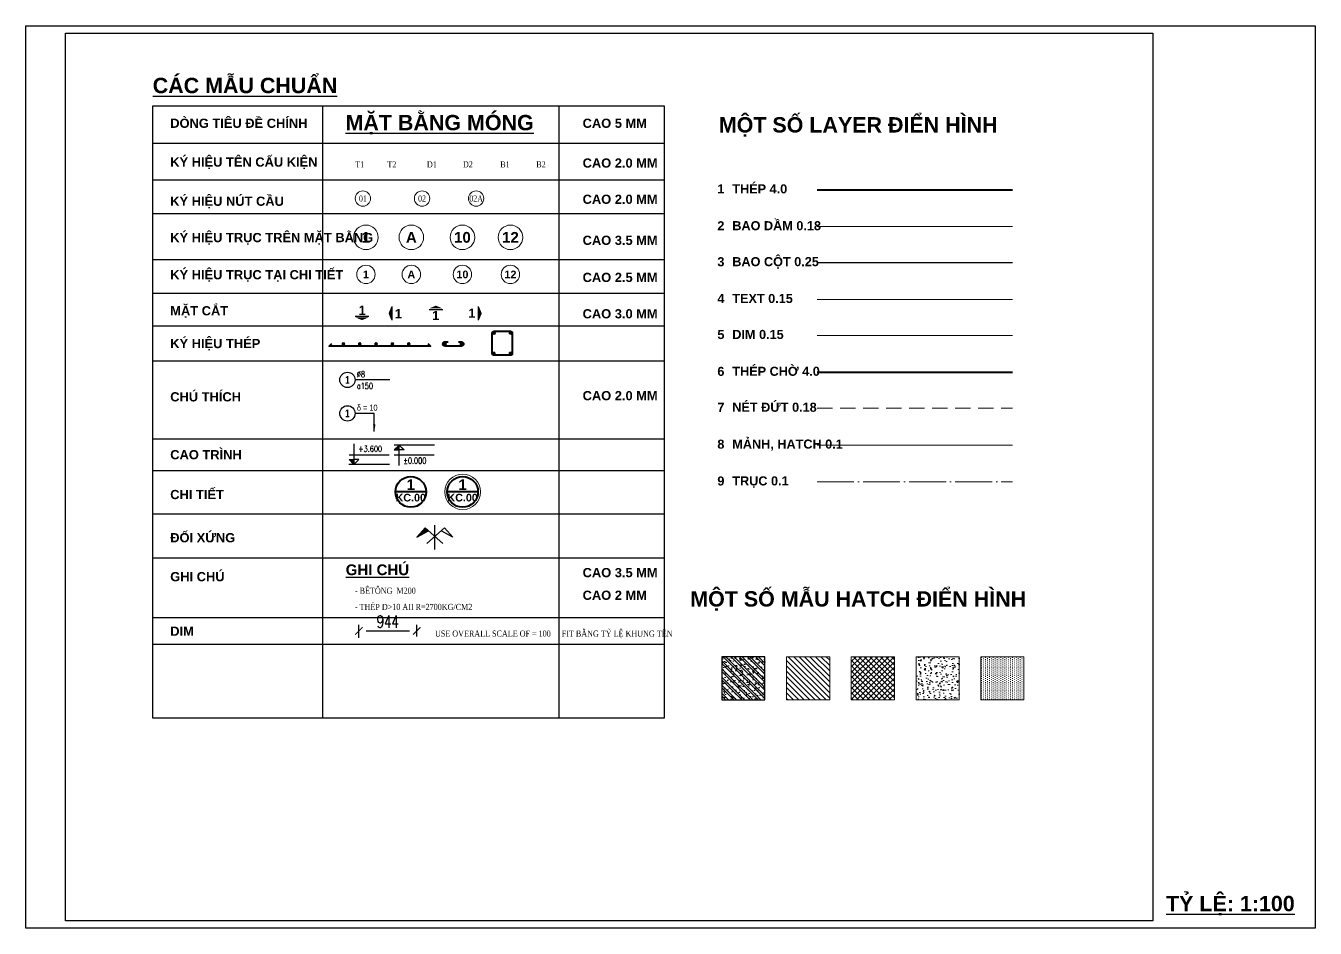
# Model space of a CAD drawing. Header units: millimetres. Extents: x 4413 to 46584, y 3667 to 19045.
# Drawn here: x 25584 to 46584, y 4347 to 19045 of the extents above; entities that cross this region are included whole.
import ezdxf
from ezdxf.enums import TextEntityAlignment as Align

# ---------------------------------------------------------------- set-up
doc = ezdxf.new("R2010")
doc.units = ezdxf.units.MM
doc.linetypes.add('00', pattern=[30, 24, -3, 0, -3])
doc.linetypes.add('01', pattern=[0.375, 0.25, -0.125])
for name, color, linetype, lineweight in [('1', 1, 'Continuous', 40), ('2', 2, 'Continuous', 18), ('3', 3, 'Continuous', 25), ('4', 4, 'Continuous', 15), ('5', 254, 'Continuous', 15), ('6', 6, 'Continuous', 40), ('7', 7, '01', 18), ('8', 8, 'Continuous', 9), ('9', 9, '00', 9)]:
    doc.layers.add(name, color=color, linetype=linetype, lineweight=lineweight)
doc.styles.add('t1', font='')
doc.styles.add('t3', font='romans.shx', dxfattribs={"width": 0.7, "bigfont": 'vns.shx'})
doc.styles.add('t4', font='romans.shx', dxfattribs={"width": 0.7})
doc.styles.add('t5', font='symbol.ttf', dxfattribs={"width": 0.75})
doc.styles.add('t7', font='vntimeh.shx', dxfattribs={"width": 0.75})
doc.styles.get('t1').set_extended_font_data('.VnHelvetInsH', bold=True)
doc.dimstyles.new('DIM 100', dxfattribs={"dimscale": 100, "dimtxt": 2, "dimasz": 1.2, "dimexe": 1, "dimexo": 0, "dimgap": 0.5, "dimtad": 1, "dimdec": 0, "dimzin": 0, "dimdsep": 46, "dimtxsty": 't4', "dimblk": '1', "dimcen": 0.09, "dimdle": 1, "dimclrd": 8, "dimclre": 8, "dimclrt": 4, "dimadec": 0, "dimazin": 0, "dimtfac": 1, "dimtdec": 0, "dimtmove": 0, "dimatfit": 3, "dimfxl": 1, "dimtolj": 1, "dimtzin": 0, "dimarcsym": 0})
doc.dimstyles.new('dim 50', dxfattribs={"dimscale": 50, "dimtxt": 2, "dimasz": 1.2, "dimexe": 1, "dimexo": 0, "dimgap": 0.5, "dimtad": 1, "dimdec": 0, "dimzin": 0, "dimdsep": 46, "dimtxsty": 't4', "dimblk": '1', "dimcen": 0.09, "dimdle": 1, "dimclrd": 8, "dimclre": 8, "dimclrt": 4, "dimadec": 0, "dimazin": 0, "dimtfac": 1, "dimtdec": 0, "dimtmove": 0, "dimatfit": 3, "dimfxl": 1, "dimtolj": 1, "dimtzin": 0, "dimarcsym": 0})

# ---------------------------------------------------------------- blocks, each defined once
blk = doc.blocks.new('8')
at = {"layer": '1'}
for p, q in [((-0.5, 0), (0.5, 0)), ((-0.35, 0.35), (0.35, -0.35)), ((0.35, 0.35), (-0.35, -0.35)), ((0, 0.5), (0, -0.5))]:
    blk.add_line(p, q, dxfattribs=at)
at = {"layer": '1', "const_width": 0.0833}
blk.add_lwpolyline([(-0.5, 0, 1), (0.5, 0, 1), (-0.5, 0, 1)], format="xyb", dxfattribs=at)
blk = doc.blocks.new('2')
blk.add_hatch(color=256).paths.add_polyline_path([(0, 0), (-1.61, 1.6), (0, 1.6)])
at = {"ltscale": 50}
h = blk.add_hatch(dxfattribs=at)
h.set_pattern_fill('ANSI31', color=8, scale=1.406, style=0)
h.paths.add_polyline_path([(0, 1.6), (0, 0), (1.61, 1.6)])
at = {"color": 8, "ltscale": 50}
for p, q in [((11.56, 0), (-1.64, 0)), ((-1.59, 3.14), (11.47, 3.14))]:
    blk.add_line(p, q, dxfattribs=at)
for points in [[(0, 6.69), (0, 0)], [(0, 0), (-1.61, 1.6), (0, 1.6)], [(0, 0), (1.61, 1.6), (0, 1.6)]]:
    blk.add_lwpolyline(points, dxfattribs=at)
at = {"color": 3, "style": 't7', "width": 0.75}
blk.add_attdef('CT', (1.41, 4.07), '', height=2, dxfattribs=at)
blk = doc.blocks.new('7')
at = {"color": 1, "ltscale": 2}
blk.add_line((2.21, 1.22), (-2.21, 1.22), dxfattribs=at)
blk.add_lwpolyline([(0, 0, 0, 4.29, 0), (0, 0.89, 2.5, 2.5, 0)], format="xyseb", dxfattribs=at)
at = {"style": 't1'}
blk.add_attdef('1', text='', height=3, dxfattribs=at).set_placement((0.07, 3.22), align=Align.MIDDLE_CENTER)
blk = doc.blocks.new('6')
at = {"color": 8}
blk.add_circle((-2.5, 0), 2.5, dxfattribs=at)
at = {"color": 7, "style": 't1', "width": 0.75}
blk.add_attdef('SH', text='', height=2.5, dxfattribs=at).set_placement((-2.5, 0), align=Align.MIDDLE)
at = {"color": 3, "style": 't3', "width": 0.75}
for tag, p in [('DK', (0.56, 0.85)), ('KC', (0.56, -2.97))]:
    blk.add_attdef(tag, p, '', height=2, dxfattribs=at)
blk = doc.blocks.new('1')
at = {"color": 0, "linetype": 'ByBlock', "const_width": 0.15}
blk.add_lwpolyline([(-0.5, -0.5), (0.5, 0.5)], dxfattribs=at)
blk = doc.blocks.new('3')
at = {"layer": '1'}
blk.add_line((5, 0), (-5, 0), dxfattribs=at)
blk.add_circle((0, 0), 5, dxfattribs=at)
at = {"color": 0, "style": 't1'}
for tag, height, p in [('TEN', 3.5, (0, 2.34)), ('KC', 2.5, (0, -1.87))]:
    blk.add_attdef(tag, text='', height=height, dxfattribs=at).set_placement(p, align=Align.MIDDLE_CENTER)
blk = doc.blocks.new('5')
blk.add_hatch(color=8).paths.add_polyline_path([(-2.07, 6.07), (-3.16, 7.04), (-5.85, 3.99)])
at = {"color": 8}
for p, q in [((-3.16, 7.04), (-5.85, 3.99)), ((-5.85, 3.99), (-2.07, 6.07)), ((2.58, 1.96), (-3.16, 7.04)), ((-2.58, 1.96), (3.16, 7.04)), ((0, 0), (0, 7.95)), ((5.85, 3.99), (2.07, 6.07)), ((3.16, 7.04), (5.85, 3.99))]:
    blk.add_line(p, q, dxfattribs=at)
blk = doc.blocks.new('4')
at = {"layer": '1'}
blk.add_line((5, 0), (-5, 0), dxfattribs=at)
blk.add_circle((0, 0), 5, dxfattribs=at)
at = {"layer": '8'}
blk.add_circle((0, 0), 5.8, dxfattribs=at)
at = {"color": 0, "style": 't1'}
for tag, height, p in [('TEN', 3.5, (0, 2.34)), ('KC', 2.5, (0, -1.87))]:
    blk.add_attdef(tag, text='', height=height, dxfattribs=at).set_placement(p, align=Align.MIDDLE_CENTER)
blk = doc.blocks.new('*D11')
at = {"layer": '4', "color": 8, "lineweight": -2, "ltscale": 0.1, "transparency": 16777216}
for p, q in [((31009, 9079), (31009, 9289)), ((31952, 9098), (31952, 9289)), ((31129, 9189), (31832, 9189))]:
    blk.add_line(p, q, dxfattribs=at)
at = {"layer": 'Defpoints', "color": 0, "ltscale": 0.1, "transparency": 16777216}
for p in [(31009, 9079), (31952, 9189), (31952, 9098)]:
    blk.add_point(p, dxfattribs=at)
at = {"layer": '4', "color": 8, "lineweight": -2, "ltscale": 0.1, "transparency": 16777216, "xscale": 119.9999999999999, "yscale": 119.9999999999999, "zscale": 119.9999999999999, "rotation": 180}
blk.add_blockref('1', (31009, 9189), dxfattribs=at)
at = {"layer": '4', "color": 8, "lineweight": -2, "ltscale": 0.1, "transparency": 16777216, "xscale": 119.9999999999999, "yscale": 119.9999999999999, "zscale": 119.9999999999999}
blk.add_blockref('1', (31952, 9189), dxfattribs=at)
at = {"layer": '4', "color": 4, "ltscale": 0.1, "transparency": 16777216, "insert": (31480, 9339), "char_height": 200, "attachment_point": 5, "style": 't4'}
blk.add_mtext('\\A1;944', dxfattribs=at)

msp = doc.modelspace()

# ---------------------------------------------------------------- hatches: boundary and pattern name
at = {"layer": '8', "ltscale": 3}
h = msp.add_hatch(dxfattribs=at)
h.set_pattern_fill('ANSI32', color=256, scale=250, angle=90, style=0)
h.set_pattern_definition([(135, (25339.96, 4194.86), (-66.29126, -66.29126), []), (135, (25339.96, 4239.06), (-66.29126, -66.29126), [])])
h.paths.add_polyline_path([(36918, 8768.9), (36918, 8065.7), (37621.2, 8065.7), (37621.2, 8768.9)])
at = {"layer": '8'}
h = msp.add_hatch(dxfattribs=at)
h.set_pattern_fill('AR-CONC', color=256, scale=25, style=0)
h.set_pattern_definition([(50, (25339.96, 4194.86), (179.315, -15.688), [18.75, -206.25]), (355, (25339.96, 4194.86), (-34.6878, 188.048), [15, -165]), (100.4514, (25354.9, 4193.55), (144.6273, 172.36), [15.935, -175.2855]), (46.1842, (25339.96, 4244.86), (266.8103, -41.3798), [28.125, -309.375]), (96.6356, (25362.2, 4241.41), (233.6657, 243.5295), [23.9026, -262.928]), (351.1842, (25339.96, 4244.86), (233.6655, 243.5297), [22.5, -247.5]), (21, (25364.96, 4232.36), (149.2268, -100.6547), [18.75, -206.25]), (326, (25364.96, 4232.36), (60.8288, 181.2875), [15, -165]), (71.4514, (25377.4, 4223.97), (210.0557, 80.6326), [15.935, -175.2855]), (37.5, (25339.96, 4194.86), (3.03996, 83.22346), [0, -163, 0, -167.5, 0, -165.625]), (7.5, (25339.96, 4194.86), (65.7674, 98.6029), [0, -95.5, 0, -159.25, 0, -63.125]), (327.5, (25284.21, 4194.86), (133.4556, -5.63872), [0, -62.5, 0, -195, 0, -258.75]), (317.5, (25259.21, 4194.86), (145.7965, 25.0262), [0, -81.25, 0, -129.5, 0, -183.75])])
h.paths.add_polyline_path([(36918, 8768.9), (36918, 8065.7), (37621.2, 8065.7), (37621.2, 8768.9)])
at = {"layer": '8', "ltscale": 3}
h = msp.add_hatch(dxfattribs=at)
h.set_pattern_fill('ANSI31', color=256, scale=500, angle=90, style=0)
h.set_pattern_definition([(135, (25339.96, 4194.86), (-44.19417, -44.19417), [])])
h.paths.add_polyline_path([(37972.8, 8768.9), (37972.8, 8065.7), (38676.1, 8065.7), (38676.1, 8768.9)])
h = msp.add_hatch(dxfattribs=at)
h.set_pattern_fill('ANSI37', color=256, scale=500, angle=90, style=0)
h.set_pattern_definition([(135, (25339.96, 4194.86), (-44.19417, -44.19417), []), (225, (25339.96, 4194.86), (44.19417, -44.19417), [])])
h.paths.add_polyline_path([(39027.7, 8768.9), (39027.7, 8065.7), (39730.9, 8065.7), (39730.9, 8768.9)])
at = {"layer": '8'}
h = msp.add_hatch(dxfattribs=at)
h.set_pattern_fill('AR-CONC', color=256, scale=25, angle=90, style=0)
h.set_pattern_definition([(140, (25339.96, 4194.86), (15.688, 179.315), [18.75, -206.25]), (85, (25339.96, 4194.86), (-188.048, -34.6878), [15, -165]), (190.4514, (25341.27, 4209.8), (-172.3599, 144.6273), [15.935, -175.2855]), (136.1842, (25289.96, 4194.86), (41.3798, 266.8103), [28.125, -309.375]), (186.6356, (25293.4, 4217.1), (-243.5295, 233.6657), [23.9026, -262.9282]), (81.1842, (25289.96, 4194.86), (-243.5297, 233.6655), [22.5, -247.5]), (111, (25302.46, 4219.86), (100.6547, 149.2268), [18.75, -206.25]), (56, (25302.46, 4219.86), (-181.2875, 60.8288), [15, -165]), (161.4514, (25310.85, 4232.3), (-80.6326, 210.0557), [15.935, -175.2855]), (127.5, (25339.96, 4194.86), (-83.22346, 3.03996), [0, -163, 0, -167.5, 0, -165.625]), (97.5, (25339.96, 4194.86), (-98.60293, 65.7674), [0, -95.5, 0, -159.25, 0, -63.125]), (57.5, (25339.96, 4139.11), (5.63872, 133.4556), [0, -62.5, 0, -195, 0, -258.75]), (47.5, (25339.96, 4114.11), (-25.02625, 145.7965), [0, -81.25, 0, -129.5, 0, -183.75])])
h.paths.add_polyline_path([(40785.7, 8768.9), (40082.5, 8768.9), (40082.5, 8065.7), (40785.7, 8065.7)])
at = {"layer": '8', "ltscale": 3}
h = msp.add_hatch(dxfattribs=at)
h.set_pattern_fill('DOTS', color=256, scale=500, angle=90, style=0)
h.set_pattern_definition([(90, (25339.962, 4194.862), (-31.25, 15.625), [0, -31.25])])
h.paths.add_polyline_path([(41840.5, 8065.7), (41840.5, 8768.9), (41137.3, 8768.9), (41137.3, 8065.7)])

# ---------------------------------------------------------------- linework, layer by layer
for p, q in [((27650.5, 17740.5), (35981.6, 17740.5)), ((27650.5, 7769.6), (27650.5, 17740.5)), ((30418, 17740.5), (30418, 7769.6)), ((34263.1, 17740.5), (34263.1, 7769.6)), ((35981.6, 17740.5), (35981.6, 7769.6)), ((27650.5, 17131), (35981.6, 17131)), ((27650.5, 16536.2), (35981.6, 16536.2)), ((27650.5, 15989.8), (35981.6, 15989.8)), ((27650.5, 15237.1), (35981.6, 15237.1)), ((27650.5, 14688.2), (35981.6, 14688.2)), ((27650.5, 14160.3), (35981.6, 14160.3)), ((27650.5, 13587.3), (35981.6, 13587.3)), ((27650.5, 12316.9), (35981.6, 12316.9)), ((27650.5, 11799.9), (35981.6, 11799.9)), ((27650.5, 11096.6), (35981.6, 11096.6)), ((27650.5, 10377.4), (35981.6, 10377.4)), ((27650.5, 9406.4), (35981.6, 9406.4)), ((27650.5, 8972.3), (35981.6, 8972.3)), ((35981.6, 7769.6), (27650.5, 7769.6))]:
    msp.add_line(p, q)
at = {"color": 7, "lineweight": 30, "ltscale": 0.1}
for points in [[(25583.5, 19044.9), (46583.5, 19044.9), (46583.5, 4346.9), (25583.5, 4346.9)], [(25583.5, 19044.9), (46583.5, 19044.9), (46583.5, 4346.9), (25583.5, 4346.9)], [(26229.1, 18922.1), (43936.5, 18922.1), (43936.5, 4469.7), (26229.1, 4469.7)]]:
    msp.add_lwpolyline(points, close=True, dxfattribs=at)
at = {"layer": '1', "ltscale": 3}
msp.add_line((38470.6, 16373.4), (41651.8, 16373.4), dxfattribs=at)
at = {"layer": '1', "ltscale": 5}
msp.add_lwpolyline([(32130.5, 13871), (32173, 13828.6), (30527.1, 13828.6), (30569.5, 13871)], dxfattribs=at)
msp.add_lwpolyline([(32629, 13898.6), (32679, 13898.6, -1), (32679, 13828.6), (32412.7, 13828.6, -1), (32412.7, 13898.6), (32462.7, 13898.6)], format="xyb", dxfattribs=at)
at = {"layer": '1'}
msp.add_lwpolyline([(33210.2, 14069.9), (33476.5, 14069.9, -0.4142136), (33506.5, 14039.9), (33506.5, 13708.7, -0.4142136), (33476.5, 13678.7), (33210.2, 13678.7, -0.4142136), (33180.2, 13708.7), (33180.2, 14039.9, -0.4142136)], format="xyb", close=True, dxfattribs=at)
at = {"layer": '2', "ltscale": 3}
msp.add_line((38470.6, 15773.4), (41651.8, 15773.4), dxfattribs=at)
for points in [[(38676.1, 8065.7), (38676.1, 8768.9), (37972.8, 8768.9), (37972.8, 8065.7)], [(39730.9, 8065.7), (39730.9, 8768.9), (39027.7, 8768.9), (39027.7, 8065.7)], [(40785.7, 8065.7), (40785.7, 8768.9), (40082.5, 8768.9), (40082.5, 8065.7)], [(41840.5, 8065.7), (41840.5, 8768.9), (41137.3, 8768.9), (41137.3, 8065.7)]]:
    msp.add_lwpolyline(points, close=True, dxfattribs=at)
at = {"layer": '3', "ltscale": 3}
msp.add_line((38470.6, 15187.9), (41651.8, 15187.9), dxfattribs=at)
msp.add_lwpolyline([(37621.2, 8065.7), (37621.2, 8768.9), (36918, 8768.9), (36918, 8065.7)], close=True, dxfattribs=at)
at = {"layer": '4', "ltscale": 3}
msp.add_line((38470.6, 14587.9), (41651.8, 14587.9), dxfattribs=at)
at = {"layer": '5', "ltscale": 3}
msp.add_line((38470.6, 14002.3), (41651.8, 14002.3), dxfattribs=at)
at = {"layer": '6', "ltscale": 3}
msp.add_line((38470.6, 13402.3), (41651.8, 13402.3), dxfattribs=at)
at = {"layer": '7', "ltscale": 1000}
msp.add_line((38470.6, 12816.7), (41651.8, 12816.7), dxfattribs=at)
at = {"layer": '8', "ltscale": 3}
msp.add_line((38470.6, 12216.7), (41651.8, 12216.7), dxfattribs=at)
at = {"layer": '8'}
for centre, radius in [((31073.5, 16231.4), 125), ((32037.1, 16231.4), 125), ((32917.9, 16231.4), 125), ((31123.6, 15599.2), 200), ((31862.7, 15599.2), 200), ((32695, 15599.2), 200), ((33476.9, 15599.2), 200), ((31123.6, 14995.1), 150), ((31862.7, 14995.1), 150), ((32695, 14995.1), 150), ((33476.9, 14995.1), 150)]:
    msp.add_circle(centre, radius, dxfattribs=at)
at = {"layer": '9', "ltscale": 25}
msp.add_line((38470.6, 11616.7), (41651.8, 11616.7), dxfattribs=at)

# ---------------------------------------------------------------- block references
ref = msp.add_blockref('7', (32262.7, 14486.4), dxfattribs=dict(xscale=50, yscale=50, zscale=50, rotation=180))
ref.add_attrib('1', '1', dxfattribs={"height": 150, "style": 't1'}).set_placement((32259.3, 14325.3), align=Align.MIDDLE_CENTER)
at = {"xscale": 50, "yscale": 50, "zscale": 50}
for name, p, values in [('7', (31059, 14250.3), {'1': '1'}), ('3', (31853.6, 11453.3), {'KC': 'kc.00', 'TEN': '1'}), ('4', (32698.1, 11453.3), {'TEN': '1', 'KC': 'kc.00'})]:
    msp.add_blockref(name, p, dxfattribs=at).add_auto_attribs(values)
ref = msp.add_blockref('7', (31491, 14360.6), dxfattribs=dict(xscale=50, yscale=50, zscale=50, rotation=270))
ref.add_attrib('1', '1', dxfattribs={"height": 150, "style": 't1'}).set_placement((31652.1, 14357.2), align=Align.MIDDLE_CENTER)
ref = msp.add_blockref('7', (33010, 14360.6), dxfattribs=dict(xscale=50, yscale=50, zscale=50, rotation=90))
ref.add_attrib('1', '1', dxfattribs={"height": 150, "style": 't1'}).set_placement((32848.9, 14364.1), align=Align.MIDDLE_CENTER)
ref = msp.add_blockref('6', (30947.3, 13278), dxfattribs=dict(xscale=50, yscale=50, zscale=50))
ref.add_attrib('SH', '1', dxfattribs={"color": 7, "height": 125, "style": 't1', "width": 0.75}).set_placement((30822.3, 13278), align=Align.MIDDLE)
ref.add_attrib('DK', '%%c8', (30975.5, 13320.3), dxfattribs={"color": 4, "height": 100, "style": 't3', "width": 0.7})
ref.add_attrib('KC', 'a150', (30975.5, 13129.4), dxfattribs={"color": 4, "height": 100, "style": 't3', "width": 0.7})
ref = msp.add_blockref('6', (30947.3, 12732.2), dxfattribs=dict(xscale=50, yscale=50, zscale=50))
ref.add_attrib('SH', '1', dxfattribs={"color": 7, "height": 125, "style": 't1', "width": 0.75}).set_placement((30822.3, 12732.2), align=Align.MIDDLE)
ref.add_attrib('DK', 'd = 10', (30975.5, 12774.5), dxfattribs={"color": 4, "height": 100, "style": 't5', "width": 0.75})
ref = msp.add_blockref('2', (30928.9, 11901.8), dxfattribs=dict(xscale=50, yscale=50, zscale=50))
ref.add_attrib('CT', '+3.600', (30999.4, 12105.2), dxfattribs={"color": 4, "height": 100, "style": 't3', "width": 0.7})
ref = msp.add_blockref('2', (31662.9, 12215.9), dxfattribs=dict(xscale=-50, yscale=50, zscale=50, rotation=180))
ref.add_attrib('CT', '%%p0.000', (31733.4, 11912.5), dxfattribs={"color": 4, "height": 100, "style": 't3', "width": 0.7})
msp.add_blockref('5', (32245.1, 10514.4), dxfattribs=at)
at = {"layer": '1', "yscale": 50, "zscale": 50}
for p, xscale in [((30754.8, 13863.6), 50), ((31021, 13863.6), 50), ((31287.3, 13863.6), 50), ((31553.6, 13863.6), 50), ((31819.8, 13863.6), 50), ((32412.7, 13863.6), 50), ((32679, 13863.6), 50), ((33210.2, 14039.9), 50), ((33476.5, 14039.9), -50)]:
    msp.add_blockref('8', p, dxfattribs=dict(at, xscale=xscale))
at = {"layer": '1', "yscale": 50, "zscale": 50, "rotation": 180}
for p, xscale in [((33210.2, 13708.7), -50), ((33476.5, 13708.7), 50)]:
    msp.add_blockref('8', p, dxfattribs=dict(at, xscale=xscale))

# ---------------------------------------------------------------- texts
at = {"color": 7, "lineweight": -2, "style": 't1'}
for s, height, p in [('%%uc¸c mÉu chuÈn', 250, (27650.5, 17947.5)), ('dßng tiªu ®Ò chÝnh', 150, (27936.5, 17382.6)), ('cao 5 mm', 150, (34652.5, 17382.6)), ('ký hiÖu tªn cÊu kiÖn', 150, (27936.5, 16750.9)), ('cao 2.0 mm', 150, (34652.5, 16734.7)), ('ký hiÖu nót cÇu', 150, (27936.5, 16112.5)), ('cao 2.0 mm', 150, (34652.5, 16144.8)), ('ký hiÖu trôc trªn mÆt b»ng', 150, (27936.5, 15520.1)), ('cao 3.5 mm', 150, (34652.5, 15476.1)), ('ký hiÖu trôc t¹i chi tiÕt', 150, (27936.5, 14916)), ('cao 2.5 mm', 150, (34652.5, 14872)), ('mÆt c¾t', 150, (27936.5, 14328.5)), ('cao 3.0 mm', 150, (34652.5, 14279.3)), ('ký hiÖu thÐp', 150, (27936.5, 13795.3)), ('chó thÝch', 150, (27936.5, 12927)), ('cao 2.0 mm', 150, (34652.5, 12945.8)), ('cao tr×nh', 150, (27936.5, 11984.5)), ('chi tiÕt', 150, (27936.5, 11335.4)), ('®èi xøng', 150, (27936.5, 10632.1)), ('ghi chó', 150, (27936.5, 9997.8)), ('cao 3.5 mm', 150, (34652.5, 10063.9)), ('cao 2 mm', 150, (34652.5, 9695.2)), ('dim', 150, (27936.5, 9109.4)), ('%%Utû lÖ: 1:100', 250, (44153.9, 4623.5))]:
    msp.add_text(s, height=height, dxfattribs=at).set_placement(p)
for s, p in [('mét sè layer ®iÓn h×nh', (39140.5, 17431.6)), ('mét sè MÉU HATCH ®iÓn h×nh', (39140.5, 9711.1))]:
    msp.add_text(s, height=250, dxfattribs=at).set_placement(p, align=Align.MIDDLE_CENTER)
at = {"color": 0, "style": 't1'}
for s, height, p in [('1', 175, (31123.6, 15599.2)), ('A', 175, (31862.7, 15599.2)), ('10', 175, (32695, 15599.2)), ('12', 175, (33476.9, 15599.2)), ('1', 125, (31123.6, 14995.1)), ('A', 125, (31862.7, 14995.1)), ('10', 125, (32695, 14995.1)), ('12', 125, (33476.9, 14995.1))]:
    msp.add_text(s, height=height, dxfattribs=at).set_placement(p, align=Align.MIDDLE_CENTER)
msp.add_text('%%ughi chó', height=175, dxfattribs=at).set_placement((31310, 10208.8), align=Align.MIDDLE)
at = {"style": 't7', "width": 0.75}
for s, p in [('use overall scale of = 100', (32248.2, 9095.7)), ('fit b»ng tû lÖ khung tªn', (34312.3, 9095.7))]:
    msp.add_text(s, height=100, dxfattribs=at).set_placement(p)
at = {"layer": '1', "ltscale": 3, "style": 't1'}
msp.add_text('1', height=147.7, dxfattribs=at).set_placement((36846.7, 16313.7))
at = {"layer": '1', "lineweight": -2, "style": 't1'}
msp.add_text('thÐp 4.0', height=147.67, dxfattribs=at).set_placement((37090.1, 16315.1))
at = {"layer": '2', "ltscale": 3, "style": 't1'}
msp.add_text('2', height=147.7, dxfattribs=at).set_placement((36846.7, 15713.7))
at = {"layer": '2', "lineweight": -2, "style": 't1'}
msp.add_text('bao dÇm 0.18', height=147.675, dxfattribs=at).set_placement((37090.1, 15715.1))
at = {"layer": '3', "ltscale": 3, "style": 't1'}
msp.add_text('3', height=147.7, dxfattribs=at).set_placement((36846.7, 15128.2))
at = {"layer": '3', "lineweight": -2, "style": 't1'}
msp.add_text('bao cét 0.25', height=147.675, dxfattribs=at).set_placement((37090.1, 15129.6))
at = {"layer": '4', "color": 7, "lineweight": -2, "style": 't1'}
msp.add_text('%%UmÆt b»ng mãng', height=250, dxfattribs=at).set_placement((32323.4, 17468.5), align=Align.MIDDLE_CENTER)
at = {"layer": '4', "color": 4, "style": 't7', "width": 0.75}
for s, p in [('t1 ', (31039.7, 16787.4)), ('t2', (31544.9, 16787.4)), ('d1', (32197, 16787.4)), ('d2', (32783.6, 16787.4)), ('b1', (33387.4, 16787.4)), ('b2', (33974, 16787.4))]:
    msp.add_text(s, height=100, dxfattribs=at).set_placement(p, align=Align.MIDDLE_CENTER)
at = {"layer": '4', "style": 't7', "width": 0.7}
for s, p in [('01', (31073.5, 16231.4)), ('02', (32037.1, 16231.4)), ('02a', (32917.9, 16231.4))]:
    msp.add_text(s, height=100, dxfattribs=at).set_placement(p, align=Align.MIDDLE_CENTER)
at = {"layer": '4', "ltscale": 3, "style": 't1'}
msp.add_text('4', height=147.7, dxfattribs=at).set_placement((36846.7, 14528.2))
at = {"layer": '4', "lineweight": -2, "style": 't1'}
msp.add_text('text 0.15', height=147.67, dxfattribs=at).set_placement((37090.1, 14529.6))
at = {"layer": '4', "style": 't7', "width": 0.75}
for s, p in [('- bªt«ng  m200', (30943.8, 9793.5)), ('- thÐp d>10 aii r=2700KG/CM2', (30943.8, 9529.8))]:
    msp.add_text(s, height=100, dxfattribs=at).set_placement(p)
at = {"layer": '5', "ltscale": 3, "style": 't1'}
msp.add_text('5', height=147.7, dxfattribs=at).set_placement((36846.7, 13942.6))
at = {"layer": '5', "lineweight": -2, "style": 't1'}
msp.add_text('dim 0.15', height=147.67, dxfattribs=at).set_placement((37090.1, 13944))
at = {"layer": '6', "ltscale": 3, "style": 't1'}
msp.add_text('6', height=147.7, dxfattribs=at).set_placement((36846.7, 13342.6))
at = {"layer": '6', "lineweight": -2, "style": 't1'}
msp.add_text('thÐp chê 4.0', height=147.675, dxfattribs=at).set_placement((37090.1, 13344))
at = {"layer": '7', "ltscale": 3, "style": 't1'}
msp.add_text('7', height=147.7, dxfattribs=at).set_placement((36846.7, 12757))
at = {"layer": '7', "lineweight": -2, "style": 't1'}
msp.add_text('nÐt ®øt 0.18', height=147.675, dxfattribs=at).set_placement((37090.1, 12758.4))
at = {"layer": '8', "ltscale": 3, "style": 't1'}
msp.add_text('8', height=147.7, dxfattribs=at).set_placement((36846.7, 12157))
at = {"layer": '8', "lineweight": -2, "style": 't1'}
msp.add_text('m¶nh, hatch 0.1', height=147.675, dxfattribs=at).set_placement((37090.1, 12158.4))
at = {"layer": '9', "ltscale": 3, "style": 't1'}
msp.add_text('9', height=147.7, dxfattribs=at).set_placement((36846.7, 11557))
at = {"layer": '9', "lineweight": -2, "style": 't1'}
msp.add_text('trôc 0.1', height=147.67, dxfattribs=at).set_placement((37090.1, 11558.4))

# ---------------------------------------------------------------- dimensions: what is measured, and where the dimension line sits
at = {"layer": '4', "ltscale": 0.1}
dim = msp.add_linear_dim(base=(31952.2, 9189.4), p1=(31008.6, 9079.5), p2=(31952.2, 9097.8), dimstyle='DIM 100', dxfattribs=at)
dim.commit()
dim.dimension.update_dxf_attribs({"geometry": '*D11', "text_midpoint": (31480.4, 9339.4)})

# ---------------------------------------------------------------- leaders
msp.add_leader([(31511.1, 13278), (31259.2, 13278), (30947.3, 13278)], dimstyle='dim 50', override={"dimgap": 0.5, "dimtad": 0})
msp.add_leader([(31259.2, 12435), (31259.2, 12732.2), (30947.3, 12732.2)], dimstyle='DIM 100')

doc.saveas('drawing.dxf')
